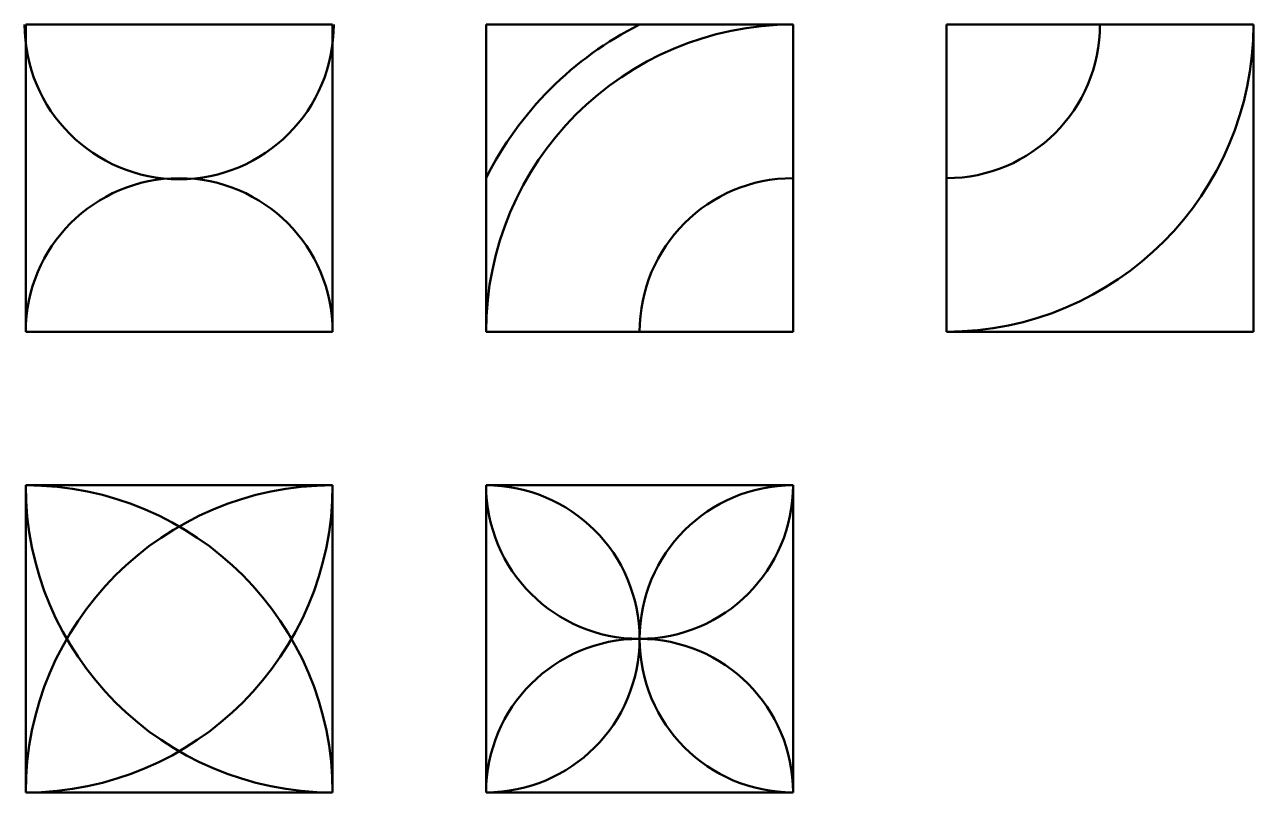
# Model space of a CAD drawing. Header units: millimetres. Extents: x 132 to 333, y 8 to 133.
import ezdxf

# ---------------------------------------------------------------- set-up
doc = ezdxf.new("R2010")
doc.units = ezdxf.units.MM
doc.layers.add('Contornos Visibles', color=7, linetype='Continuous', lineweight=50, true_color=0xffffff)

msp = doc.modelspace()

# ---------------------------------------------------------------- linework, layer by layer
at = {"layer": 'Contornos Visibles'}
for p, q in [((182.6, 133.48), (132.6, 133.48)), ((132.6, 133.48), (132.6, 83.48)), ((182.6, 83.48), (182.6, 133.48)), ((257.6, 133.48), (207.6, 133.48)), ((207.6, 133.48), (207.6, 83.48)), ((257.6, 83.48), (257.6, 133.48)), ((332.6, 133.48), (282.6, 133.48)), ((282.6, 133.48), (282.6, 83.48)), ((332.6, 83.48), (332.6, 133.48)), ((132.6, 83.48), (182.6, 83.48)), ((207.6, 83.48), (257.6, 83.48)), ((282.6, 83.48), (332.6, 83.48)), ((182.6, 58.48), (132.6, 58.48)), ((132.6, 58.48), (132.6, 8.48)), ((182.6, 8.48), (182.6, 58.48)), ((257.6, 58.48), (207.6, 58.48)), ((207.6, 58.48), (207.6, 8.48)), ((257.6, 8.48), (257.6, 58.48)), ((132.6, 8.48), (182.6, 8.48)), ((207.6, 8.48), (257.6, 8.48))]:
    msp.add_line(p, q, dxfattribs=at)
for centre, radius, start, end in [((157.6, 133.48), 25.18, 180, 0), ((257.6, 83.48), 50, 90, 180), ((257.6, 83.48), 55.9, 116.5651, 153.4349), ((282.6, 133.48), 25, 270, 0), ((282.6, 133.48), 50, 270, 0), ((157.6, 83.48), 25, 0, 180), ((257.6, 83.48), 25, 90, 180), ((182.6, 8.48), 50, 90, 180), ((132.6, 58.48), 50, 270, 0), ((182.6, 58.48), 50, 180, 270), ((132.6, 8.48), 50, 360, 90), ((207.6, 33.48), 25, 270, 90), ((232.6, 58.48), 25, 180, 0), ((257.6, 33.48), 25, 90, 270), ((232.6, 8.48), 25, 360, 180)]:
    msp.add_arc(centre, radius, start, end, dxfattribs=at)

doc.saveas('drawing.dxf')
